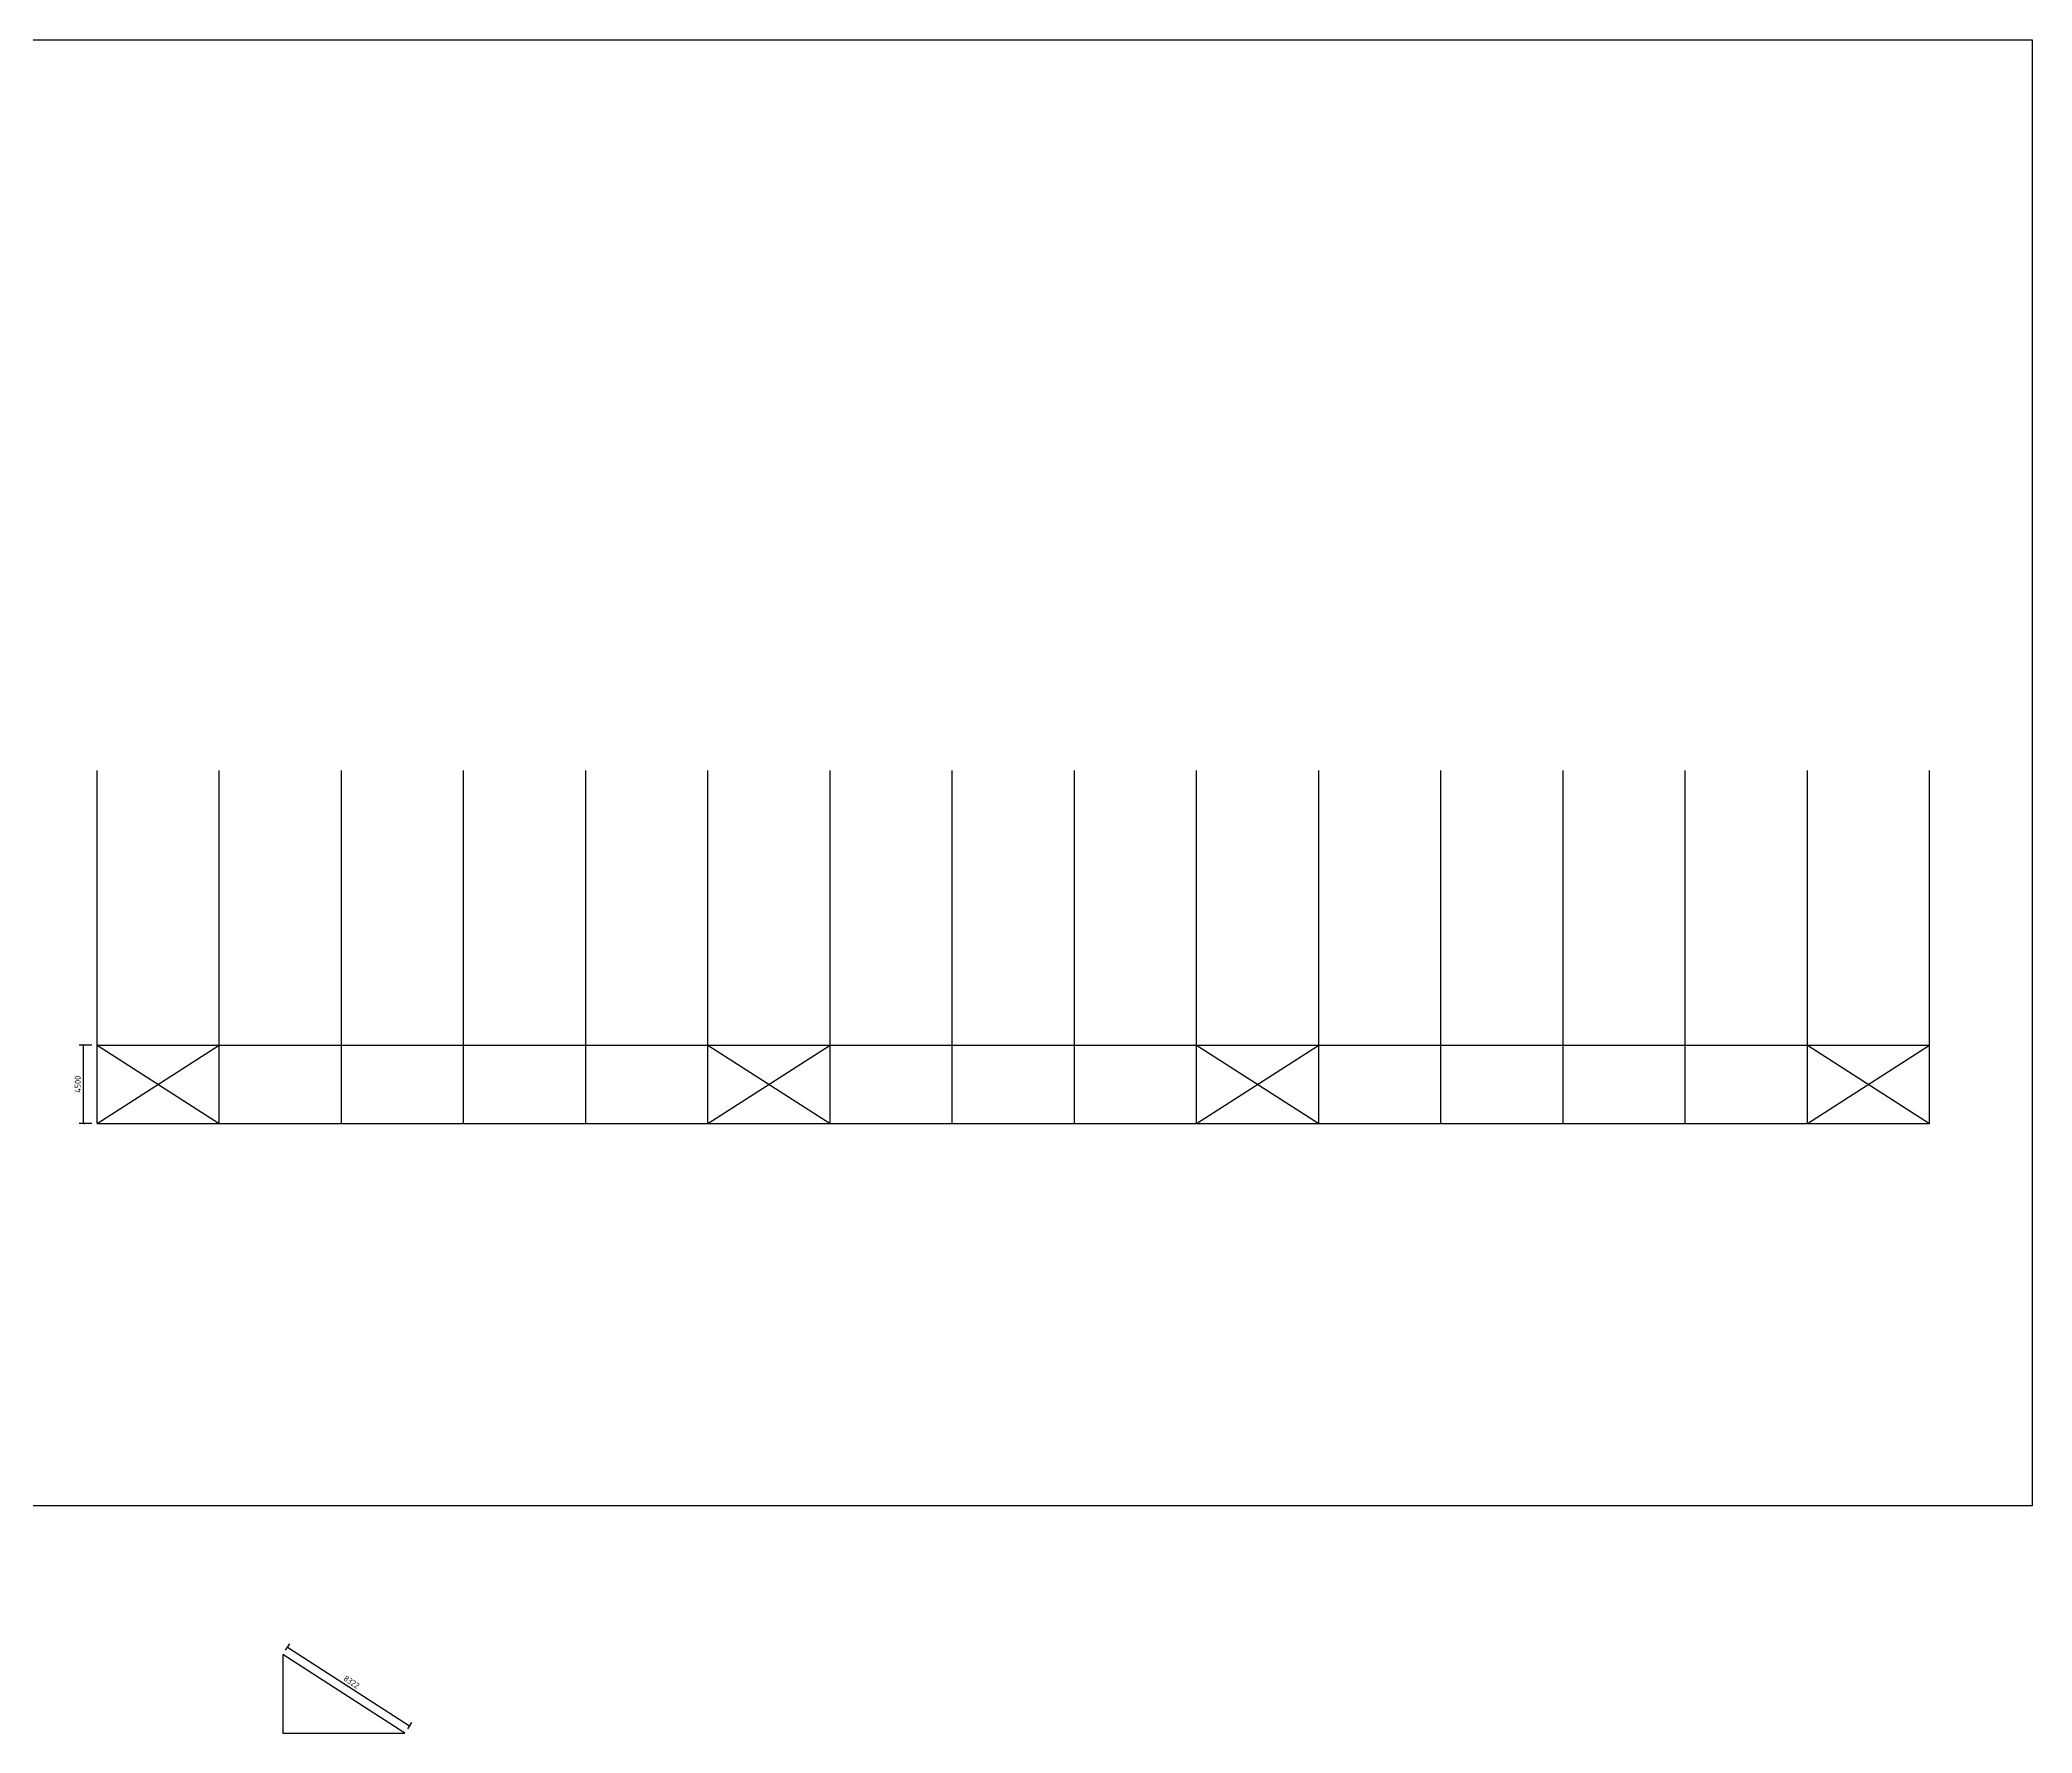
# Model space of a CAD drawing. Extents: x 546599 to 892799, y 113408 to 245228.
# Drawn here: x 778649 to 892799, y 113408 to 210428 of the extents above; entities that cross this region are included whole.
import ezdxf

# ---------------------------------------------------------------- set-up
doc = ezdxf.new("R2010")
doc.units = 0
doc.header["$LTSCALE"] = 1000
doc.header["$MEASUREMENT"] = 0
doc.layers.add('DOTE', color=1, linetype='Continuous')
doc.styles.get("Standard").update_dxf_attribs({"font": 'gbenor.shx', "bigfont": 'gbcbig.shx'})
doc.dimstyles.get("Standard").update_dxf_attribs({"dimscale": 100, "dimtxt": 3.5, "dimasz": 1, "dimexe": 2.5, "dimexo": 3, "dimgap": 1.5, "dimtad": 1, "dimdec": 0, "dimzin": 0, "dimdsep": 46, "dimtxsty": 'Standard', "dimblk": 'ARCHTICK', "dimcen": 0.09, "dimadec": 0, "dimazin": 0, "dimtfac": 1, "dimtdec": 0, "dimtix": 1, "dimtmove": 2, "dimatfit": 3, "dimfxl": 1, "dimtolj": 1, "dimtzin": 0, "dimarcsym": 0})

# ---------------------------------------------------------------- blocks, each defined once
blk = doc.blocks.new('_ArchTick')
at = {"color": 0, "linetype": 'ByBlock', "const_width": 0.4}
blk.add_lwpolyline([(-0.5, -0.5), (0.5, 0.5)], dxfattribs=at)
blk = doc.blocks.new('*D445')
at = {"color": 0, "lineweight": -2}
for p, q in [((781624, 152836), (780895, 152836)), ((781145, 148336), (781145, 152836)), ((781624, 148336), (780895, 148336))]:
    blk.add_line(p, q, dxfattribs=at)
at = {"layer": 'Defpoints', "color": 0}
for p in [(781145, 152836), (781924, 152836), (781924, 148336)]:
    blk.add_point(p, dxfattribs=at)
at = {"color": 0, "lineweight": -2, "xscale": 100, "yscale": 100, "zscale": 100}
for p, rotation in [((781145, 152836), 90), ((781145, 148336), 270)]:
    blk.add_blockref('_ArchTick', p, dxfattribs=dict(at, rotation=rotation))
at = {"color": 0, "insert": (780820, 150586), "char_height": 350, "attachment_point": 5, "rotation": 90}
blk.add_mtext('\\A1;4500', dxfattribs=at)
blk = doc.blocks.new('*D454')
at = {"color": 0, "lineweight": -2}
for p, q in [((792732, 118160), (792967, 118526)), ((799832, 113816), (792832, 118316)), ((799732, 113660), (799967, 114026))]:
    blk.add_line(p, q, dxfattribs=at)
at = {"layer": 'Defpoints', "color": 0}
for p in [(792570, 117908), (792832, 118316), (799570, 113408)]:
    blk.add_point(p, dxfattribs=at)
at = {"color": 0, "lineweight": -2, "xscale": 100, "yscale": 100, "zscale": 100}
for p, rotation in [((792832, 118316), 147.2647737278924), ((799832, 113816), 327.2647737278924)]:
    blk.add_blockref('_ArchTick', p, dxfattribs=dict(at, rotation=rotation))
at = {"color": 0, "insert": (796508, 116339), "char_height": 350, "attachment_point": 5, "rotation": 327.26477}
blk.add_mtext('\\A1;8322', dxfattribs=at)

msp = doc.modelspace()

# ---------------------------------------------------------------- linework, layer by layer
for p, q in [((781924.3, 152835.7), (886924.3, 152835.7)), ((781924.3, 148335.7), (886924.3, 148335.7)), ((792569.9, 117908.1), (792569.9, 113408.1)), ((799569.9, 113408.1), (792569.9, 117908.1)), ((792569.9, 113408.1), (799569.9, 113408.1))]:
    msp.add_line(p, q)
at = {"color": 6}
for p, q in [((781924.3, 152835.7), (788924.3, 148335.7)), ((781924.3, 148335.7), (788924.3, 152835.7)), ((816924.3, 152835.7), (823924.3, 148335.7)), ((816924.3, 148335.7), (823924.3, 152835.7)), ((844924.3, 152835.7), (851924.3, 148335.7)), ((844924.3, 148335.7), (851924.3, 152835.7)), ((879924.3, 152835.7), (886924.3, 148335.7)), ((879924.3, 148335.7), (886924.3, 152835.7))]:
    msp.add_line(p, q, dxfattribs=at)
msp.add_lwpolyline([(773999.4, 126428.1), (773999.4, 210428.1), (892799.4, 210428.1), (892799.4, 126428.1)], close=True)
at = {"layer": 'DOTE'}
for p, q in [((781924.3, 148335.7), (781924.3, 168570.1)), ((788924.3, 148335.7), (788924.3, 168570.1)), ((795924.3, 148335.7), (795924.3, 168570.1)), ((802924.3, 148335.7), (802924.3, 168570.1)), ((809924.3, 148335.7), (809924.3, 168570.1)), ((816924.3, 148335.7), (816924.3, 168570.1)), ((823924.3, 148335.7), (823924.3, 168570.1)), ((830924.3, 148335.7), (830924.3, 168570.1)), ((837924.3, 148335.7), (837924.3, 168570.1)), ((844924.3, 148335.7), (844924.3, 168570.1)), ((851924.3, 148335.7), (851924.3, 168570.1)), ((858924.3, 148335.7), (858924.3, 168570.1)), ((865924.3, 148335.7), (865924.3, 168570.1)), ((872924.3, 148335.7), (872924.3, 168570.1)), ((879924.3, 148335.7), (879924.3, 168570.1)), ((886924.3, 148335.7), (886924.3, 168570.1))]:
    msp.add_line(p, q, dxfattribs=at)

# ---------------------------------------------------------------- dimensions: what is measured, and where the dimension line sits
dim = msp.add_linear_dim(base=(781145.4, 152835.7), p1=(781924.3, 148335.7), p2=(781924.3, 152835.7), angle=90, dimstyle='Standard')
dim.commit()
dim.dimension.update_dxf_attribs({"geometry": '*D445', "text_midpoint": (780820.4, 150585.7)})
dim = msp.add_aligned_dim(p1=(799569.9, 113408.1), p2=(792569.9, 117908.1), distance=-484.5, dimstyle='Standard')
dim.commit()
dim.dimension.update_dxf_attribs({"geometry": '*D454', "text_midpoint": (796507.7, 116339.1)})

doc.saveas('drawing.dxf')
